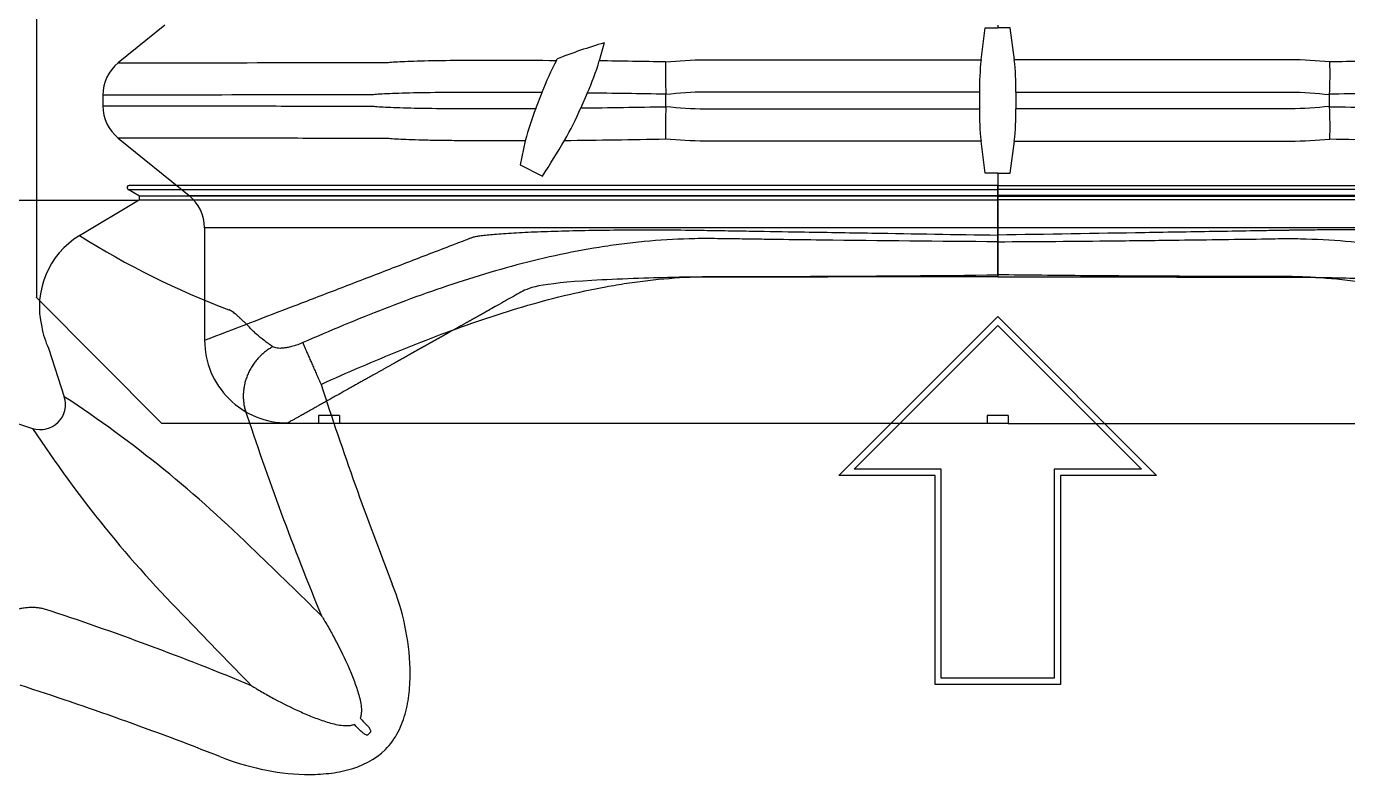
# Model space of a CAD drawing. Header units: millimetres. Extents: x -455371 to 117772, y -78417 to 116564.
# Drawn here: x -28563.9 to -28247.1, y 53939.8 to 54119.1 of the extents above; entities that cross this region are included whole.
import ezdxf

# ---------------------------------------------------------------- set-up
doc = ezdxf.new("R2010")
doc.units = ezdxf.units.MM
doc.layers.get('0').update_dxf_attribs({"color": 255})
doc.layers.add('BETON-STOP', color=141, linetype='Continuous')
doc.layers.add('Contorno-Cupolex', color=3, linetype='Continuous')
doc.layers.add('quote', color=5, linetype='Continuous', lineweight=15)

# ---------------------------------------------------------------- blocks, each defined once
blk = doc.blocks.new('Cupolex H50')
at = {"layer": 'Contorno-Cupolex', "linetype": 'Continuous'}
for p, q in [((19721.008, 10220.685), (19700.221, 10220.685)), ((19721.008, 10220.685), (19741.795, 10220.685)), ((19721.008, 10220.592), (19721.008, 10220.685)), ((19700.469, 10220.428), (19700.195, 10220.592)), ((19700.469, 10220.342), (19700.469, 10220.428)), ((19721.008, 10220.428), (19721.008, 10220.592)), ((19721.008, 10220.342), (19721.008, 10220.428)), ((19693.208, 10220.335), (19700.449, 10220.335)), ((19699.037, 10219.487), (19700.449, 10220.335)), ((19700.449, 10220.335), (19700.457, 10220.335)), ((19700.457, 10220.335), (19700.469, 10220.342)), ((19721.008, 10219.339), (19721.008, 10220.342)), ((19721.008, 10218.547), (19721.008, 10219.339)), ((19717.208, 10213.747), (19721.008, 10217.548)), ((19721.008, 10217.548), (19724.809, 10213.747)), ((19717.57, 10213.897), (19721.008, 10217.335)), ((19717.57, 10213.896), (19721.008, 10217.334)), ((19721.008, 10217.334), (19721.008, 10217.335)), ((19721.008, 10217.335), (19724.446, 10213.897)), ((19721.008, 10217.334), (19724.446, 10213.896)), ((19698.294, 10216.79), (19698.67, 10215.632)), ((19696.753, 10215.25), (19697.911, 10214.873)), ((19719.508, 10213.747), (19717.208, 10213.747)), ((19717.208, 10213.746), (19717.208, 10213.747)), ((19719.508, 10213.746), (19717.208, 10213.746)), ((19719.658, 10213.897), (19717.57, 10213.897)), ((19719.508, 10208.747), (19719.508, 10213.747)), ((19719.658, 10213.896), (19719.658, 10213.897)), ((19719.658, 10208.897), (19719.658, 10213.897)), ((19719.658, 10208.896), (19719.658, 10213.896)), ((19722.358, 10213.896), (19722.358, 10213.897)), ((19724.446, 10213.897), (19722.358, 10213.897)), ((19722.358, 10213.897), (19722.358, 10208.897)), ((19722.358, 10213.896), (19722.358, 10208.896)), ((19722.508, 10213.747), (19722.508, 10208.747)), ((19724.809, 10213.747), (19722.508, 10213.747)), ((19724.808, 10213.746), (19722.508, 10213.746)), ((19724.808, 10213.746), (19724.809, 10213.747)), ((19719.508, 10208.746), (19719.508, 10208.747)), ((19721.008, 10208.747), (19719.508, 10208.747)), ((19721.008, 10208.746), (19719.508, 10208.746)), ((19721.008, 10208.897), (19719.658, 10208.897)), ((19722.358, 10208.897), (19721.008, 10208.897)), ((19721.008, 10208.746), (19721.008, 10208.747)), ((19722.508, 10208.747), (19721.008, 10208.747)), ((19722.508, 10208.746), (19721.008, 10208.746)), ((19722.508, 10208.746), (19722.508, 10208.747)), ((19706.004, 10207.612), (19705.932, 10207.54))]:
    blk.add_line(p, q, dxfattribs=at)
for centre, radius, start, end in [((19700.221, 10220.635), 0.0499, 89.2776, 239.0373), ((19700.061, 10217.783), 1.987, 120.9888, 193.9535), ((19709.452, 10235.968), 19.496, 237.7108, 249.4596), ((19700.078, 10217.634), 1.974, 189.6297, 205.3053), ((19785.223, 10241.937), 84.511, 197.92489, 201.36419), ((19698.098, 10215.445), 0.601, 251.8666, 18.1334), ((19682.414, 10190.897), 29.599, 45.272, 56.6866), ((19769.609, 10237.205), 70.114, 198.16797, 202.48426), ((19722.661, 10231.142), 29.618, 213.3171, 224.7243), ((19633.334, 10138.299), 101.529, 45.24033, 46.48357), ((19676.338, 10143.934), 70.114, 67.51574, 71.83203), ((19790.738, 10295.243), 123.117, 223.62543, 224.65067), ((19671.606, 10128.32), 84.511, 68.63581, 72.07511), ((19647.472, 10148.533), 83.013, 45.3725, 45.55085), ((19765.011, 10266.071), 83.013, 224.44915, 224.6275)]:
    blk.add_arc(centre, radius, start, end, dxfattribs=at)
for points, knots in [([(19700.195, 10220.592), (19701.725, 10220.592), (19703.259, 10220.592), (19705.177, 10220.592), (19705.561, 10220.592), (19706.136, 10220.592), (19706.328, 10220.592), (19706.544, 10220.592), (19706.568, 10220.592), (19706.616, 10220.592), (19706.639, 10220.592), (19706.72, 10220.592), (19706.792, 10220.592), (19707.058, 10220.592), (19707.312, 10220.592), (19707.781, 10220.592), (19707.952, 10220.592), (19708.325, 10220.592), (19708.527, 10220.592), (19709.174, 10220.592), (19709.65, 10220.592), (19710.429, 10220.592), (19710.702, 10220.592), (19711.259, 10220.592), (19711.543, 10220.592), (19712.122, 10220.592), (19712.417, 10220.592), (19713.019, 10220.592), (19713.327, 10220.592), (19713.787, 10220.592), (19713.941, 10220.592), (19714.127, 10220.592), (19714.16, 10220.592), (19714.192, 10220.592)], [0, 0, 0, 0, 0.5, 0.5, 0.625, 0.625, 0.6875, 0.6875, 0.6953125, 0.6953125, 0.703125, 0.703125, 0.71875, 0.71875, 0.75, 0.75, 0.765625, 0.765625, 0.78125, 0.78125, 0.8125, 0.8125, 0.828125, 0.828125, 0.84375, 0.84375, 0.859375, 0.859375, 0.875, 0.875, 0.8828125, 0.8828125, 0.8844651, 0.8844651, 0.8844651, 0.8844651]), ([(19721.008, 10220.428), (19720.363, 10220.428), (19719.718, 10220.428), (19718.428, 10220.428), (19717.783, 10220.428), (19716.492, 10220.428), (19715.847, 10220.428), (19714.88, 10220.428), (19714.556, 10220.428), (19713.913, 10220.428), (19713.591, 10220.428), (19712.952, 10220.428), (19712.639, 10220.428), (19712.024, 10220.428), (19711.722, 10220.428), (19711.13, 10220.428), (19710.838, 10220.428), (19710.284, 10220.428), (19710.017, 10220.428), (19709.258, 10220.428), (19708.791, 10220.428), (19708.202, 10220.428), (19708.022, 10220.428), (19707.695, 10220.428), (19707.548, 10220.428), (19707.166, 10220.428), (19706.998, 10220.428), (19706.8, 10220.428), (19706.698, 10220.428), (19706.497, 10220.428), (19706.397, 10220.428), (19706.196, 10220.428), (19706.096, 10220.428), (19705.795, 10220.428), (19705.594, 10220.428), (19705.192, 10220.428), (19704.992, 10220.428), (19704.389, 10220.428), (19703.988, 10220.428), (19703.185, 10220.428), (19702.784, 10220.428), (19701.744, 10220.428), (19701.106, 10220.428), (19700.469, 10220.428)], [0, 0, 0, 0, 0.032927, 0.032927, 0.065853, 0.065853, 0.09878, 0.09878, 0.115243, 0.115243, 0.131706, 0.131706, 0.14817, 0.14817, 0.164633, 0.164633, 0.181096, 0.181096, 0.197559, 0.197559, 0.230486, 0.230486, 0.246949, 0.246949, 0.263413, 0.263413, 0.296339, 0.296339, 0.329266, 0.329266, 0.362192, 0.362192, 0.395119, 0.395119, 0.460972, 0.460972, 0.526825, 0.526825, 0.658531, 0.658531, 0.790238, 0.790238, 1, 1, 1, 1]), ([(19714.192, 10220.592), (19714.313, 10220.592), (19714.434, 10220.592), (19714.863, 10220.592), (19715.17, 10220.592), (19716.092, 10220.592), (19716.706, 10220.592), (19718.55, 10220.592), (19719.779, 10220.592), (19721.008, 10220.592)], [0.8844651, 0.8844651, 0.8844651, 0.8844651, 0.890625, 0.890625, 0.90625, 0.90625, 0.9375, 0.9375, 1, 1, 1, 1]), ([(19727.856, 10220.592), (19727.725, 10220.592), (19727.593, 10220.592), (19727.154, 10220.592), (19726.847, 10220.592), (19725.925, 10220.592), (19725.31, 10220.592), (19723.467, 10220.592), (19722.237, 10220.592), (19721.008, 10220.592)], [0.8839302, 0.8839302, 0.8839302, 0.8839302, 0.890625, 0.890625, 0.90625, 0.90625, 0.9375, 0.9375, 1, 1, 1, 1]), ([(19721.008, 10220.428), (19722.289, 10220.428), (19723.57, 10220.428), (19725.492, 10220.428), (19726.132, 10220.428), (19726.933, 10220.428), (19727.094, 10220.428), (19727.415, 10220.428), (19727.577, 10220.428), (19727.864, 10220.428), (19727.987, 10220.428), (19728.24, 10220.428), (19728.37, 10220.428), (19729.01, 10220.428), (19729.496, 10220.428), (19730.446, 10220.428), (19730.912, 10220.428), (19732.235, 10220.428), (19733.016, 10220.428), (19733.944, 10220.428), (19734.213, 10220.428), (19734.655, 10220.428), (19734.829, 10220.428), (19734.99, 10220.428), (19735.02, 10220.428), (19735.059, 10220.428), (19735.071, 10220.428), (19735.095, 10220.428), (19735.107, 10220.428), (19735.166, 10220.428), (19735.216, 10220.428), (19735.367, 10220.428), (19735.468, 10220.428), (19735.97, 10220.428), (19736.373, 10220.428), (19738.384, 10220.428), (19739.993, 10220.428), (19741.548, 10220.428)], [0, 0, 0, 0, 0.0625, 0.0625, 0.09375, 0.09375, 0.101563, 0.101563, 0.109375, 0.109375, 0.117188, 0.117188, 0.125, 0.125, 0.15625, 0.15625, 0.1875, 0.1875, 0.25, 0.25, 0.28125, 0.28125, 0.3125, 0.3125, 0.320312, 0.320312, 0.324219, 0.324219, 0.328125, 0.328125, 0.34375, 0.34375, 0.375, 0.375, 0.5, 0.5, 1, 1, 1, 1]), ([(19741.822, 10220.592), (19740.292, 10220.592), (19738.758, 10220.592), (19736.839, 10220.592), (19736.456, 10220.592), (19735.88, 10220.592), (19735.689, 10220.592), (19735.473, 10220.592), (19735.449, 10220.592), (19735.401, 10220.592), (19735.378, 10220.592), (19735.297, 10220.592), (19735.225, 10220.592), (19734.958, 10220.592), (19734.705, 10220.592), (19734.236, 10220.592), (19734.065, 10220.592), (19733.692, 10220.592), (19733.489, 10220.592), (19732.842, 10220.592), (19732.366, 10220.592), (19731.587, 10220.592), (19731.315, 10220.592), (19730.758, 10220.592), (19730.474, 10220.592), (19729.895, 10220.592), (19729.6, 10220.592), (19728.998, 10220.592), (19728.69, 10220.592), (19728.229, 10220.592), (19728.076, 10220.592), (19727.9, 10220.592), (19727.878, 10220.592), (19727.856, 10220.592)], [0, 0, 0, 0, 0.5, 0.5, 0.625, 0.625, 0.6875, 0.6875, 0.6953125, 0.6953125, 0.703125, 0.703125, 0.71875, 0.71875, 0.75, 0.75, 0.765625, 0.765625, 0.78125, 0.78125, 0.8125, 0.8125, 0.828125, 0.828125, 0.84375, 0.84375, 0.859375, 0.859375, 0.875, 0.875, 0.8828125, 0.8828125, 0.8839302, 0.8839302, 0.8839302, 0.8839302]), ([(19700.469, 10220.342), (19701.106, 10220.342), (19701.744, 10220.342), (19702.784, 10220.342), (19703.185, 10220.342), (19703.988, 10220.342), (19704.389, 10220.342), (19704.992, 10220.342), (19705.192, 10220.342), (19705.594, 10220.342), (19705.795, 10220.342), (19706.096, 10220.342), (19706.196, 10220.342), (19706.397, 10220.342), (19706.497, 10220.342), (19706.698, 10220.342), (19706.8, 10220.342), (19706.998, 10220.342), (19707.166, 10220.342), (19707.548, 10220.342), (19707.695, 10220.342), (19708.022, 10220.342), (19708.202, 10220.342), (19708.791, 10220.342), (19709.258, 10220.342), (19710.017, 10220.342), (19710.284, 10220.342), (19710.838, 10220.342), (19711.13, 10220.342), (19711.722, 10220.342), (19712.024, 10220.342), (19712.639, 10220.342), (19712.952, 10220.342), (19713.591, 10220.342), (19713.913, 10220.342), (19714.556, 10220.342), (19714.88, 10220.342), (19715.847, 10220.342), (19716.492, 10220.342), (19717.783, 10220.342), (19718.428, 10220.342), (19719.718, 10220.342), (19720.363, 10220.342), (19721.008, 10220.342)], [0, 0, 0, 0, 0.209762, 0.209762, 0.341469, 0.341469, 0.473175, 0.473175, 0.539028, 0.539028, 0.604881, 0.604881, 0.637808, 0.637808, 0.670734, 0.670734, 0.703661, 0.703661, 0.736587, 0.736587, 0.753051, 0.753051, 0.769514, 0.769514, 0.802441, 0.802441, 0.818904, 0.818904, 0.835367, 0.835367, 0.85183, 0.85183, 0.868294, 0.868294, 0.884757, 0.884757, 0.90122, 0.90122, 0.934147, 0.934147, 0.967073, 0.967073, 1, 1, 1, 1]), ([(19741.548, 10220.342), (19739.993, 10220.342), (19738.384, 10220.342), (19736.373, 10220.342), (19735.97, 10220.342), (19735.468, 10220.342), (19735.367, 10220.342), (19735.216, 10220.342), (19735.166, 10220.342), (19735.107, 10220.342), (19735.095, 10220.342), (19735.071, 10220.342), (19735.059, 10220.342), (19735.02, 10220.342), (19734.99, 10220.342), (19734.829, 10220.342), (19734.655, 10220.342), (19734.213, 10220.342), (19733.944, 10220.342), (19733.016, 10220.342), (19732.235, 10220.342), (19730.912, 10220.342), (19730.446, 10220.342), (19729.496, 10220.342), (19729.01, 10220.342), (19728.37, 10220.342), (19728.24, 10220.342), (19727.987, 10220.342), (19727.864, 10220.342), (19727.577, 10220.342), (19727.415, 10220.342), (19727.094, 10220.342), (19726.933, 10220.342), (19726.132, 10220.342), (19725.492, 10220.342), (19723.57, 10220.342), (19722.289, 10220.342), (19721.008, 10220.342)], [0, 0, 0, 0, 0.5, 0.5, 0.625, 0.625, 0.65625, 0.65625, 0.671875, 0.671875, 0.675781, 0.675781, 0.679687, 0.679687, 0.6875, 0.6875, 0.71875, 0.71875, 0.75, 0.75, 0.8125, 0.8125, 0.84375, 0.84375, 0.875, 0.875, 0.882812, 0.882812, 0.890625, 0.890625, 0.898437, 0.898437, 0.90625, 0.90625, 0.9375, 0.9375, 1, 1, 1, 1]), ([(19721.008, 10219.339), (19719.605, 10219.347), (19718.202, 10219.36), (19716.448, 10219.382), (19716.098, 10219.387), (19715.572, 10219.394), (19715.396, 10219.396), (19715.046, 10219.401), (19714.87, 10219.404), (19714.608, 10219.408), (19714.52, 10219.409), (19714.344, 10219.412), (19714.256, 10219.413), (19714.121, 10219.414), (19714.076, 10219.414), (19713.986, 10219.414), (19713.941, 10219.414), (19713.806, 10219.413), (19713.716, 10219.411), (19713.266, 10219.398), (19712.907, 10219.376), (19712.368, 10219.325), (19712.189, 10219.305), (19711.831, 10219.259), (19711.652, 10219.233), (19711.117, 10219.148), (19710.765, 10219.08), (19709.714, 10218.851), (19709.026, 10218.662), (19708.006, 10218.34), (19707.669, 10218.227), (19706.999, 10217.989), (19706.666, 10217.865), (19705.676, 10217.481), (19705.024, 10217.208), (19704.378, 10216.925)], [0, 0, 0, 0, 0.25, 0.25, 0.3125, 0.3125, 0.34375, 0.34375, 0.375, 0.375, 0.390625, 0.390625, 0.40625, 0.40625, 0.414062, 0.414062, 0.421875, 0.421875, 0.4375, 0.4375, 0.5, 0.5, 0.53125, 0.53125, 0.5625, 0.5625, 0.625, 0.625, 0.75, 0.75, 0.8125, 0.8125, 0.875, 0.875, 1, 1, 1, 1]), ([(19721.008, 10219.339), (19721.473, 10219.342), (19722.405, 10219.348), (19723.808, 10219.361), (19725.098, 10219.376), (19726.27, 10219.391), (19727.059, 10219.402), (19727.585, 10219.411), (19727.942, 10219.416), (19728.571, 10219.41), (19729.471, 10219.354), (19730.543, 10219.215), (19731.953, 10218.947), (19733.325, 10218.57), (19734.676, 10218.116), (19735.665, 10217.748), (19736.658, 10217.349), (19737.307, 10217.069), (19737.639, 10216.925)], [0, 0, 0, 0, 0.081858, 0.164277, 0.247255, 0.309067, 0.370865, 0.386322, 0.40194, 0.433686, 0.497156, 0.560794, 0.624159, 0.750052, 0.811351, 0.87539, 0.93616, 1, 1, 1, 1]), ([(19704.814, 10215.927), (19705.448, 10216.212), (19706.084, 10216.487), (19707.045, 10216.876), (19707.367, 10217.003), (19708.013, 10217.245), (19708.338, 10217.362), (19709.314, 10217.692), (19709.97, 10217.889), (19710.963, 10218.13), (19711.295, 10218.201), (19711.798, 10218.293), (19711.966, 10218.321), (19712.302, 10218.372), (19712.47, 10218.394), (19712.975, 10218.452), (19713.311, 10218.479), (19713.733, 10218.498), (19713.817, 10218.501), (19713.944, 10218.504), (19713.986, 10218.505), (19714.07, 10218.507), (19714.112, 10218.507), (19714.239, 10218.508), (19714.326, 10218.508), (19714.501, 10218.508), (19714.589, 10218.508), (19714.853, 10218.508), (19715.029, 10218.508), (19715.381, 10218.508), (19715.557, 10218.509), (19716.084, 10218.51), (19716.436, 10218.511), (19718.195, 10218.519), (19719.602, 10218.53), (19721.008, 10218.547)], [0, 0, 0, 0, 0.125, 0.125, 0.1875, 0.1875, 0.25, 0.25, 0.375, 0.375, 0.4375, 0.4375, 0.46875, 0.46875, 0.5, 0.5, 0.5625, 0.5625, 0.578125, 0.578125, 0.585938, 0.585938, 0.59375, 0.59375, 0.609375, 0.609375, 0.625, 0.625, 0.65625, 0.65625, 0.6875, 0.6875, 0.75, 0.75, 1, 1, 1, 1]), ([(19737.202, 10215.927), (19737.002, 10216.017), (19736.59, 10216.2), (19735.953, 10216.474), (19735.197, 10216.788), (19734.329, 10217.128), (19733.518, 10217.419), (19732.865, 10217.634), (19732.211, 10217.835), (19731.388, 10218.058), (19730.389, 10218.273), (19729.382, 10218.425), (19728.537, 10218.493), (19727.988, 10218.507), (19727.733, 10218.508), (19727.559, 10218.508), (19727.076, 10218.508), (19726.285, 10218.509), (19724.877, 10218.513), (19723.471, 10218.522), (19722.064, 10218.535), (19721.36, 10218.543), (19721.008, 10218.547)], [0, 0, 0, 0, 0.039685, 0.081401, 0.12514, 0.187502, 0.249718, 0.280702, 0.311603, 0.373204, 0.434675, 0.49602, 0.557011, 0.587479, 0.595205, 0.603053, 0.61891, 0.682454, 0.745963, 0.872985, 0.936476, 1, 1, 1, 1]), ([(19703.661, 10216.828), (19703.587, 10216.878), (19703.518, 10216.928), (19703.389, 10217.025), (19703.33, 10217.073), (19703.25, 10217.143), (19703.224, 10217.167), (19703.189, 10217.201), (19703.177, 10217.213), (19703.16, 10217.23), (19703.154, 10217.235), (19703.143, 10217.247), (19703.138, 10217.252), (19703.122, 10217.269), (19703.112, 10217.281), (19703.096, 10217.298), (19703.09, 10217.304), (19703.079, 10217.315), (19703.074, 10217.321), (19703.062, 10217.332), (19703.057, 10217.338), (19703.046, 10217.349), (19703.04, 10217.355), (19703.029, 10217.365), (19703.024, 10217.371), (19703.013, 10217.381), (19703.008, 10217.386), (19702.983, 10217.411), (19702.963, 10217.43), (19702.934, 10217.458), (19702.924, 10217.467), (19702.905, 10217.485), (19702.896, 10217.494), (19702.869, 10217.519), (19702.851, 10217.535), (19702.817, 10217.566), (19702.801, 10217.581), (19702.769, 10217.609), (19702.754, 10217.622), (19702.724, 10217.645), (19702.709, 10217.656), (19702.68, 10217.676), (19702.666, 10217.685), (19702.645, 10217.696), (19702.639, 10217.7), (19702.628, 10217.705), (19702.625, 10217.706), (19702.618, 10217.709), (19702.615, 10217.71), (19702.612, 10217.712)], [0, 0, 0, 0, 0.125, 0.125, 0.25, 0.25, 0.3125, 0.3125, 0.34375, 0.34375, 0.359375, 0.359375, 0.375, 0.375, 0.40625, 0.40625, 0.421875, 0.421875, 0.4375, 0.4375, 0.453125, 0.453125, 0.46875, 0.46875, 0.484375, 0.484375, 0.5, 0.5, 0.5625, 0.5625, 0.59375, 0.59375, 0.625, 0.625, 0.6875, 0.6875, 0.75, 0.75, 0.8125, 0.8125, 0.875, 0.875, 0.9375, 0.9375, 0.96875, 0.96875, 0.984375, 0.984375, 1, 1, 1, 1]), ([(19704.378, 10216.925), (19704.338, 10216.907), (19704.298, 10216.891), (19704.218, 10216.862), (19704.178, 10216.849), (19704.12, 10216.833), (19704.101, 10216.828), (19704.064, 10216.819), (19704.046, 10216.814), (19703.992, 10216.804), (19703.959, 10216.798), (19703.911, 10216.793), (19703.896, 10216.791), (19703.866, 10216.789), (19703.852, 10216.789), (19703.811, 10216.789), (19703.786, 10216.79), (19703.742, 10216.796), (19703.723, 10216.801), (19703.688, 10216.812), (19703.674, 10216.82), (19703.661, 10216.828)], [0, 0, 0, 0, 0.125, 0.125, 0.25, 0.25, 0.3125, 0.3125, 0.375, 0.375, 0.5, 0.5, 0.5625, 0.5625, 0.625, 0.625, 0.75, 0.75, 0.875, 0.875, 1, 1, 1, 1]), ([(19702.393, 10207.024), (19702.716, 10206.895), (19703.047, 10206.795), (19703.721, 10206.65), (19704.068, 10206.606), (19704.588, 10206.593), (19704.761, 10206.598), (19705.107, 10206.631), (19705.28, 10206.659), (19705.783, 10206.789), (19706.106, 10206.944), (19706.478, 10207.317), (19706.579, 10207.458), (19706.74, 10207.768), (19706.799, 10207.933), (19706.885, 10208.268), (19706.913, 10208.441), (19706.946, 10208.786), (19706.95, 10208.958), (19706.938, 10209.475), (19706.894, 10209.82), (19706.749, 10210.497), (19706.648, 10210.828), (19706.519, 10211.15)], [0, 0, 0, 0, 0.125, 0.125, 0.25, 0.25, 0.3125, 0.3125, 0.375, 0.375, 0.5, 0.5, 0.5625, 0.5625, 0.625, 0.625, 0.6875, 0.6875, 0.75, 0.75, 0.875, 0.875, 1, 1, 1, 1]), ([(19704.825, 10210.392), (19704.839, 10210.369), (19704.853, 10210.346), (19704.881, 10210.3), (19704.894, 10210.277), (19704.936, 10210.208), (19704.963, 10210.162), (19705.043, 10210.023), (19705.095, 10209.928), (19705.248, 10209.642), (19705.345, 10209.447), (19705.481, 10209.145), (19705.525, 10209.043), (19705.608, 10208.835), (19705.647, 10208.73), (19705.699, 10208.568), (19705.715, 10208.513), (19705.743, 10208.402), (19705.756, 10208.346), (19705.774, 10208.232), (19705.781, 10208.174), (19705.78, 10208.085), (19705.778, 10208.056), (19705.769, 10207.997), (19705.761, 10207.967), (19705.75, 10207.939)], [0, 0, 0, 0, 0.03125, 0.03125, 0.0625, 0.0625, 0.125, 0.125, 0.25, 0.25, 0.5, 0.5, 0.625, 0.625, 0.75, 0.75, 0.8125, 0.8125, 0.875, 0.875, 0.9375, 0.9375, 0.96875, 0.96875, 1, 1, 1, 1]), ([(19703.152, 10208.719), (19703.174, 10208.705), (19703.197, 10208.691), (19703.243, 10208.663), (19703.266, 10208.649), (19703.335, 10208.608), (19703.381, 10208.581), (19703.521, 10208.5), (19703.615, 10208.448), (19703.901, 10208.295), (19704.096, 10208.198), (19704.398, 10208.062), (19704.5, 10208.018), (19704.708, 10207.935), (19704.814, 10207.896), (19704.976, 10207.845), (19705.03, 10207.828), (19705.141, 10207.8), (19705.198, 10207.787), (19705.312, 10207.769), (19705.369, 10207.763), (19705.458, 10207.763), (19705.488, 10207.765), (19705.547, 10207.775), (19705.576, 10207.782), (19705.604, 10207.794)], [0, 0, 0, 0, 0.03125, 0.03125, 0.0625, 0.0625, 0.125, 0.125, 0.25, 0.25, 0.5, 0.5, 0.625, 0.625, 0.75, 0.75, 0.8125, 0.8125, 0.875, 0.875, 0.9375, 0.9375, 0.96875, 0.96875, 1, 1, 1, 1]), ([(19706.004, 10207.612), (19706.006, 10207.614), (19706.008, 10207.618), (19706.009, 10207.625), (19706.008, 10207.629), (19706.007, 10207.64), (19706.004, 10207.647), (19705.997, 10207.666), (19705.99, 10207.679), (19705.968, 10207.714), (19705.95, 10207.735), (19705.931, 10207.755)], [0, 0, 0, 0, 0.0625, 0.0625, 0.125, 0.125, 0.25, 0.25, 0.5, 0.5, 1, 1, 1, 1]), ([(19705.932, 10207.54), (19705.929, 10207.537), (19705.925, 10207.536), (19705.918, 10207.535), (19705.914, 10207.535), (19705.904, 10207.537), (19705.897, 10207.539), (19705.877, 10207.547), (19705.865, 10207.554), (19705.829, 10207.576), (19705.808, 10207.593), (19705.789, 10207.612)], [0, 0, 0, 0, 0.0625, 0.0625, 0.125, 0.125, 0.25, 0.25, 0.5, 0.5, 1, 1, 1, 1])]:
    blk.add_open_spline(points, degree=3, knots=knots, dxfattribs=at)
for points, weights in [([(19704.378, 10216.925), (19704.482, 10216.669), (19704.814, 10215.927)], [1, 0.837824847312, 1]), ([(19703.661, 10216.828), (19702.746, 10216.329), (19702.99, 10215.343)], [1, 0.774238593566, 1]), ([(19698.2, 10210.553), (19697.215, 10210.798), (19696.715, 10209.882)], [1, 0.774238593572, 1])]:
    blk.add_rational_spline(points, weights, degree=2, dxfattribs=at)
blk = doc.blocks.new('*U2204')
at = {"xscale": 10.01836209701863, "yscale": 10.01836209701863, "zscale": 10.01836209701863}
blk.add_blockref('Cupolex H50', (-197854.97, -101829.74), dxfattribs=at)
blk = doc.blocks.new('*U2201')
at = {"layer": 'quote', "color": 0, "linetype": 'ByBlock', "lineweight": -2, "transparency": 16777216}
blk.add_blockref('*U2204', (1355, -1345), dxfattribs=at)
blk = doc.blocks.new('Bs H50 tacca 5')
at = {"layer": 'BETON-STOP'}
for p, q in [((19753.708, 9985.2), (19753.708, 9963.521)), ((19756.775, 9970.027), (19755.663, 9969.125)), ((19776.31, 9969.198), (19776.408, 9969.965)), ((19776.408, 9969.965), (19776.708, 9969.965)), ((19776.708, 9970.027), (19776.708, 9969.965)), ((19777.008, 9969.965), (19776.708, 9969.965)), ((19777.107, 9969.198), (19777.008, 9969.965)), ((19767.294, 9969.602), (19767.174, 9969.172)), ((19766.148, 9969.183), (19766.168, 9969.22)), ((19765.657, 9968.036), (19765.803, 9968.413)), ((19766.887, 9968.402), (19766.732, 9968.046)), ((19768.768, 9968.366), (19768.768, 9968.373)), ((19768.768, 9968.083), (19768.768, 9968.366)), ((19776.272, 9968.425), (19776.272, 9968.024)), ((19777.145, 9968.425), (19777.145, 9968.024)), ((19784.648, 9968.366), (19784.648, 9968.373)), ((19784.648, 9968.083), (19784.648, 9968.366)), ((19755.293, 9968.352), (19755.293, 9968.097)), ((19768.768, 9968.076), (19768.768, 9968.083)), ((19784.648, 9968.076), (19784.648, 9968.083)), ((19755.663, 9967.324), (19757.358, 9965.95)), ((19765.404, 9967.261), (19765.277, 9966.686)), ((19776.408, 9966.484), (19776.31, 9967.252)), ((19777.008, 9966.484), (19777.107, 9967.252)), ((19765.277, 9966.686), (19765.813, 9966.412)), ((19776.708, 9966.484), (19776.408, 9966.484)), ((19776.708, 9966.484), (19776.708, 9965.95)), ((19776.708, 9966.484), (19777.008, 9966.484)), ((19757.358, 9965.95), (19776.708, 9965.95)), ((19776.708, 9965.95), (19776.708, 9965.177)), ((19776.708, 9965.177), (19757.728, 9965.177)), ((19757.728, 9965.177), (19757.728, 9962.488)), ((19776.708, 9965.177), (19776.708, 9965.004)), ((19776.708, 9965.004), (19776.708, 9964.007)), ((19753.708, 9963.509), (19753.708, 9963.521)), ((19756.708, 9960.5), (19753.708, 9963.509)), ((19760.458, 9960.5), (19756.708, 9960.5)), ((19760.958, 9960.689), (19760.458, 9960.689)), ((19760.458, 9960.689), (19760.458, 9960.5)), ((19760.958, 9960.5), (19760.458, 9960.5)), ((19760.958, 9960.689), (19760.958, 9960.5)), ((19776.458, 9960.5), (19760.958, 9960.5)), ((19776.958, 9960.689), (19776.458, 9960.689)), ((19776.458, 9960.689), (19776.458, 9960.5)), ((19776.958, 9960.5), (19776.458, 9960.5)), ((19776.958, 9960.689), (19776.958, 9960.5)), ((19776.958, 9960.5), (19792.458, 9960.5))]:
    blk.add_line(p, q, dxfattribs=at)
for centre, radius, start, end in [((19770.828, 9957.331), 12.77, 106.0673, 111.4049), ((19756.289, 9968.351), 0.996, 128.931, 179.9066), ((19772.737, 9965.774), 7.42, 152.6401, 159.1643), ((19761.054, 9971.016), 6.392, 335.8601, 343.2339), ((19759.116, 9399.686), 569.543, 89.02971, 89.18931), ((19777.687, 9968.854), 8.932, 178.1218, 183.0874), ((19783.018, 9968.477), 6.746, 173.8671, 180.4429), ((19770.399, 9968.477), 6.746, 359.5571, 6.1329), ((19775.73, 9968.854), 8.932, 356.9126, 1.8782), ((19794.301, 9399.686), 569.543, 90.81069, 90.97029), ((19761.187, 9525.576), 442.863, 89.01905, 89.26254), ((19792.23, 9525.576), 442.863, 90.73746, 90.98095), ((19756.289, 9968.098), 0.995, 180.0853, 231.0771), ((19760.042, 9970.902), 7.274, 330.0223, 336.8784), ((19761.563, 10386.773), 418.759, 270.70721, 270.98586), ((19777.687, 9967.595), 8.932, 176.9126, 181.8782), ((19791.853, 10386.773), 418.759, 269.01414, 269.29279), ((19775.73, 9967.595), 8.932, 358.1218, 3.0874), ((19771.373, 9965.743), 6.159, 158.148, 165.7364), ((19782.779, 9967.96), 6.508, 179.4367, 186.2533), ((19770.637, 9967.96), 6.508, 353.7467, 0.5633), ((19734.508, 9986.395), 37.139, 327.4487, 329.0025), ((19762.525, 10319.911), 352.663, 270.62038, 271.0131), ((19790.892, 10319.911), 352.663, 268.9869, 269.37962), ((19756.733, 9965.175), 0.995, 0.0845, 51.0778), ((19786.199, -7158.578), 17123.758, 89.9682458, 90.0317539), ((19759.709, 9962.492), 1.981, 180.1249, 270.3275)]:
    blk.add_arc(centre, radius, start, end, dxfattribs=at)
for points, degree, knots in [([(19755.663, 9969.125), (19756.927, 9969.125), (19758.192, 9969.128), (19760.091, 9969.131), (19760.724, 9969.132), (19761.516, 9969.133), (19761.674, 9969.134), (19761.911, 9969.134), (19761.99, 9969.134), (19762.089, 9969.134), (19762.108, 9969.134), (19762.151, 9969.136), (19762.175, 9969.14), (19762.256, 9969.147), (19762.321, 9969.151), (19762.474, 9969.159), (19762.561, 9969.162), (19762.76, 9969.169), (19762.872, 9969.173), (19763.236, 9969.181), (19763.517, 9969.185), (19763.996, 9969.189), (19764.165, 9969.19), (19764.522, 9969.191), (19764.71, 9969.191), (19765.292, 9969.19), (19765.707, 9969.187), (19766.148, 9969.183)], 3, [0, 0, 0, 0, 0.5, 0.5, 0.75, 0.75, 0.8125, 0.8125, 0.84375, 0.84375, 0.851563, 0.851563, 0.859375, 0.859375, 0.875, 0.875, 0.890625, 0.890625, 0.90625, 0.90625, 0.9375, 0.9375, 0.953125, 0.953125, 0.96875, 0.96875, 1, 1, 1, 1]), ([(19768.76, 9969.147), (19769.074, 9969.178), (19769.388, 9969.195), (19769.781, 9969.198), (19769.86, 9969.198), (19770.017, 9969.198), (19770.096, 9969.198), (19770.332, 9969.198), (19770.489, 9969.198), (19771.276, 9969.198), (19771.905, 9969.198), (19773.793, 9969.198), (19775.052, 9969.198), (19776.31, 9969.198)], 3, [0, 0, 0, 0, 0.125, 0.125, 0.15625, 0.15625, 0.1875, 0.1875, 0.25, 0.25, 0.5, 0.5, 1, 1, 1, 1]), ([(19784.657, 9969.147), (19784.343, 9969.178), (19784.029, 9969.195), (19783.635, 9969.198), (19783.557, 9969.198), (19783.399, 9969.198), (19783.321, 9969.198), (19783.085, 9969.198), (19782.927, 9969.198), (19782.141, 9969.198), (19781.512, 9969.198), (19779.624, 9969.198), (19778.365, 9969.198), (19777.107, 9969.198)], 3, [0, 0, 0, 0, 0.125, 0.125, 0.15625, 0.15625, 0.1875, 0.1875, 0.25, 0.25, 0.5, 0.5, 1, 1, 1, 1]), ([(19765.803, 9968.413), (19765.357, 9968.416), (19764.94, 9968.418), (19764.162, 9968.419), (19763.799, 9968.418), (19763.157, 9968.412), (19762.875, 9968.408), (19762.511, 9968.399), (19762.399, 9968.396), (19762.199, 9968.389), (19762.111, 9968.385), (19761.959, 9968.377), (19761.894, 9968.374), (19761.813, 9968.366), (19761.789, 9968.363), (19761.747, 9968.361), (19761.728, 9968.362), (19761.629, 9968.362), (19761.55, 9968.361), (19761.312, 9968.361), (19761.153, 9968.361), (19760.361, 9968.359), (19759.727, 9968.358), (19757.826, 9968.355), (19756.558, 9968.352), (19755.293, 9968.352)], 3, [0, 0, 0, 0, 0.03125, 0.03125, 0.0625, 0.0625, 0.09375, 0.09375, 0.109375, 0.109375, 0.125, 0.125, 0.140625, 0.140625, 0.148437, 0.148437, 0.15625, 0.15625, 0.1875, 0.1875, 0.25, 0.25, 0.5, 0.5, 1, 1, 1, 1]), ([(19776.272, 9968.425), (19775.021, 9968.425), (19773.771, 9968.425), (19771.895, 9968.425), (19771.269, 9968.425), (19770.488, 9968.425), (19770.331, 9968.425), (19770.097, 9968.425), (19770.019, 9968.425), (19769.862, 9968.425), (19769.784, 9968.425), (19769.393, 9968.422), (19769.081, 9968.403), (19768.768, 9968.366)], 3, [0, 0, 0, 0, 0.5, 0.5, 0.75, 0.75, 0.8125, 0.8125, 0.84375, 0.84375, 0.875, 0.875, 1, 1, 1, 1]), ([(19777.145, 9968.425), (19778.396, 9968.425), (19779.646, 9968.425), (19781.522, 9968.425), (19782.147, 9968.425), (19782.929, 9968.425), (19783.085, 9968.425), (19783.32, 9968.425), (19783.398, 9968.425), (19783.554, 9968.425), (19783.633, 9968.425), (19784.023, 9968.422), (19784.336, 9968.403), (19784.648, 9968.366)], 3, [0, 0, 0, 0, 0.5, 0.5, 0.75, 0.75, 0.8125, 0.8125, 0.84375, 0.84375, 0.875, 0.875, 1, 1, 1, 1]), ([(19755.293, 9968.097), (19756.555, 9968.097), (19757.819, 9968.095), (19759.716, 9968.092), (19760.349, 9968.091), (19761.139, 9968.089), (19761.297, 9968.089), (19761.534, 9968.088), (19761.613, 9968.088), (19761.732, 9968.088), (19761.768, 9968.088), (19761.869, 9968.078), (19761.931, 9968.074), (19762.075, 9968.066), (19762.158, 9968.062), (19762.348, 9968.055), (19762.455, 9968.052), (19762.807, 9968.042), (19763.08, 9968.038), (19763.546, 9968.034), (19763.711, 9968.033), (19764.059, 9968.031), (19764.243, 9968.031), (19764.815, 9968.031), (19765.223, 9968.033), (19765.657, 9968.036)], 3, [0, 0, 0, 0, 0.5, 0.5, 0.75, 0.75, 0.8125, 0.8125, 0.84375, 0.84375, 0.859375, 0.859375, 0.875, 0.875, 0.890625, 0.890625, 0.90625, 0.90625, 0.9375, 0.9375, 0.953125, 0.953125, 0.96875, 0.96875, 1, 1, 1, 1]), ([(19768.768, 9968.083), (19769.081, 9968.047), (19769.393, 9968.027), (19769.784, 9968.024), (19769.862, 9968.024), (19770.019, 9968.025), (19770.097, 9968.024), (19770.331, 9968.024), (19770.488, 9968.024), (19771.269, 9968.024), (19771.895, 9968.024), (19773.771, 9968.024), (19775.021, 9968.024), (19776.272, 9968.024)], 3, [0, 0, 0, 0, 0.125, 0.125, 0.15625, 0.15625, 0.1875, 0.1875, 0.25, 0.25, 0.5, 0.5, 1, 1, 1, 1]), ([(19784.648, 9968.083), (19784.336, 9968.047), (19784.023, 9968.027), (19783.633, 9968.024), (19783.554, 9968.024), (19783.398, 9968.025), (19783.32, 9968.024), (19783.085, 9968.024), (19782.929, 9968.024), (19782.147, 9968.024), (19781.522, 9968.024), (19779.646, 9968.024), (19778.396, 9968.024), (19777.145, 9968.024)], 3, [0, 0, 0, 0, 0.125, 0.125, 0.15625, 0.15625, 0.1875, 0.1875, 0.25, 0.25, 0.5, 0.5, 1, 1, 1, 1]), ([(19765.404, 9967.261), (19764.995, 9967.259), (19764.614, 9967.258), (19764.087, 9967.26), (19763.919, 9967.261), (19763.605, 9967.264), (19763.458, 9967.265), (19763.184, 9967.27), (19763.057, 9967.272), (19762.822, 9967.278), (19762.714, 9967.282), (19762.425, 9967.292), (19762.282, 9967.299), (19762.156, 9967.312), (19762.134, 9967.315), (19762.094, 9967.315), (19762.075, 9967.315), (19762.017, 9967.315), (19761.978, 9967.315), (19761.862, 9967.315), (19761.785, 9967.315), (19761.552, 9967.316), (19761.397, 9967.316), (19760.622, 9967.318), (19760.001, 9967.319), (19758.141, 9967.322), (19756.901, 9967.324), (19755.663, 9967.324)], 3, [0, 0, 0, 0, 0.03125, 0.03125, 0.046875, 0.046875, 0.0625, 0.0625, 0.078125, 0.078125, 0.09375, 0.09375, 0.125, 0.125, 0.132813, 0.132813, 0.140625, 0.140625, 0.15625, 0.15625, 0.1875, 0.1875, 0.25, 0.25, 0.5, 0.5, 1, 1, 1, 1]), ([(19776.31, 9967.252), (19775.052, 9967.252), (19773.793, 9967.252), (19771.906, 9967.252), (19771.277, 9967.252), (19770.49, 9967.251), (19770.333, 9967.251), (19770.097, 9967.252), (19770.018, 9967.252), (19769.861, 9967.252), (19769.782, 9967.251), (19769.389, 9967.254), (19769.074, 9967.271), (19768.76, 9967.302)], 3, [0, 0, 0, 0, 0.5, 0.5, 0.75, 0.75, 0.8125, 0.8125, 0.84375, 0.84375, 0.875, 0.875, 1, 1, 1, 1]), ([(19777.107, 9967.252), (19778.365, 9967.252), (19779.623, 9967.252), (19781.511, 9967.252), (19782.14, 9967.252), (19782.927, 9967.251), (19783.084, 9967.251), (19783.32, 9967.252), (19783.399, 9967.252), (19783.556, 9967.252), (19783.635, 9967.251), (19784.028, 9967.254), (19784.342, 9967.271), (19784.657, 9967.302)], 3, [0, 0, 0, 0, 0.5, 0.5, 0.75, 0.75, 0.8125, 0.8125, 0.84375, 0.84375, 0.875, 0.875, 1, 1, 1, 1]), ([(19796.059, 9965.95), (19796.01, 9965.95), (19795.962, 9965.95), (19795.705, 9965.95), (19795.497, 9965.95), (19794.868, 9965.95), (19794.446, 9965.95), (19793.17, 9965.95), (19792.309, 9965.95), (19791.233, 9965.95), (19791.018, 9965.95), (19790.588, 9965.95), (19790.373, 9965.95), (19790.05, 9965.95), (19789.943, 9965.95), (19789.808, 9965.95), (19789.781, 9965.95), (19789.741, 9965.95), (19789.727, 9965.95), (19789.707, 9965.95), (19789.7, 9965.95), (19789.687, 9965.95), (19789.68, 9965.95), (19789.667, 9965.95), (19789.66, 9965.95), (19789.651, 9965.95), (19789.648, 9965.95), (19789.642, 9965.95), (19789.639, 9965.95), (19789.63, 9965.95), (19789.624, 9965.95), (19789.612, 9965.95), (19789.606, 9965.95), (19789.587, 9965.95), (19789.573, 9965.95), (19789.552, 9965.95), (19789.545, 9965.95), (19789.529, 9965.95), (19789.522, 9965.95), (19789.481, 9965.95), (19789.445, 9965.95), (19789.365, 9965.95), (19789.321, 9965.95), (19789.179, 9965.95), (19789.07, 9965.95), (19788.823, 9965.95), (19788.685, 9965.95), (19788.382, 9965.95), (19788.217, 9965.95), (19787.863, 9965.95), (19787.673, 9965.95), (19787.274, 9965.95), (19787.064, 9965.95), (19786.736, 9965.95), (19786.624, 9965.95), (19786.398, 9965.95), (19786.283, 9965.95), (19785.933, 9965.95), (19785.694, 9965.95), (19785.21, 9965.95), (19784.965, 9965.95), (19784.588, 9965.95), (19784.461, 9965.95), (19784.267, 9965.95), (19784.202, 9965.95), (19784.071, 9965.95), (19784.005, 9965.95), (19783.87, 9965.95), (19783.8, 9965.95), (19783.71, 9965.95), (19783.691, 9965.95), (19783.655, 9965.95), (19783.636, 9965.95), (19783.58, 9965.95), (19783.542, 9965.95), (19783.463, 9965.95), (19783.422, 9965.95), (19783.337, 9965.95), (19783.294, 9965.95), (19783.164, 9965.95), (19783.078, 9965.95), (19782.646, 9965.95), (19782.303, 9965.95), (19781.272, 9965.95), (19780.584, 9965.95), (19779.209, 9965.95), (19778.521, 9965.95), (19777.459, 9965.95), (19777.083, 9965.95), (19776.708, 9965.95)], 3, [0, 0, 0, 0, 0.016163, 0.016163, 0.085094, 0.085094, 0.222956, 0.222956, 0.498682, 0.498682, 0.567613, 0.567613, 0.636544, 0.636544, 0.67101, 0.67101, 0.679626, 0.679626, 0.683934, 0.683934, 0.686089, 0.686089, 0.688243, 0.688243, 0.690397, 0.690397, 0.691474, 0.691474, 0.692551, 0.692551, 0.694705, 0.694705, 0.696859, 0.696859, 0.701167, 0.701167, 0.703321, 0.703321, 0.705475, 0.705475, 0.714092, 0.714092, 0.722708, 0.722708, 0.739941, 0.739941, 0.757174, 0.757174, 0.774407, 0.774407, 0.79164, 0.79164, 0.808872, 0.808872, 0.817489, 0.817489, 0.826105, 0.826105, 0.843338, 0.843338, 0.860571, 0.860571, 0.869187, 0.869187, 0.873495, 0.873495, 0.877804, 0.877804, 0.882112, 0.882112, 0.883189, 0.883189, 0.884266, 0.884266, 0.88642, 0.88642, 0.888574, 0.888574, 0.890728, 0.890728, 0.895036, 0.895036, 0.912269, 0.912269, 0.946735, 0.946735, 0.981201, 0.981201, 1, 1, 1, 1]), ([(19757.728, 9962.488), (19758.451, 9962.766), (19759.54, 9963.184), (19760.995, 9963.743), (19762.092, 9964.165), (19763.006, 9964.516), (19763.645, 9964.762), (19763.943, 9964.876), (19764.068, 9964.924), (19764.114, 9964.942), (19764.147, 9964.955), (19764.187, 9964.964), (19764.236, 9964.974), (19764.29, 9964.983), (19764.408, 9965), (19764.65, 9965.026), (19765.107, 9965.058), (19765.682, 9965.086), (19766.574, 9965.115), (19767.641, 9965.131), (19768.794, 9965.13), (19769.485, 9965.123), (19769.975, 9965.114), (19770.357, 9965.108), (19771.026, 9965.097), (19772.172, 9965.078), (19774.13, 9965.046), (19775.706, 9965.02), (19776.708, 9965.004)], 3, [0, 0, 0, 0, 0.247753, 0.372985, 0.498218, 0.623451, 0.686067, 0.717375, 0.725202, 0.729131, 0.732712, 0.736995, 0.741519, 0.744877, 0.748234, 0.763673, 0.77975, 0.795578, 0.811398, 0.843021, 0.858859, 0.874812, 0.879946, 0.885054, 0.895272, 0.915707, 0.946359, 1, 1, 1, 1]), ([(19795.689, 9962.488), (19794.238, 9963.045), (19792.788, 9963.603), (19790.97, 9964.301), (19790.603, 9964.442), (19790.054, 9964.653), (19789.87, 9964.724), (19789.596, 9964.829), (19789.504, 9964.865), (19789.389, 9964.909), (19789.366, 9964.918), (19789.332, 9964.931), (19789.32, 9964.935), (19789.306, 9964.941), (19789.303, 9964.942), (19789.297, 9964.944), (19789.295, 9964.945), (19789.289, 9964.947), (19789.287, 9964.948), (19789.282, 9964.95), (19789.279, 9964.951), (19789.274, 9964.953), (19789.272, 9964.953), (19789.266, 9964.955), (19789.264, 9964.956), (19789.258, 9964.957), (19789.255, 9964.958), (19789.249, 9964.96), (19789.246, 9964.96), (19789.236, 9964.963), (19789.229, 9964.964), (19789.214, 9964.967), (19789.206, 9964.969), (19789.189, 9964.972), (19789.181, 9964.974), (19789.163, 9964.977), (19789.154, 9964.978), (19789.126, 9964.983), (19789.105, 9964.986), (19789.041, 9964.995), (19788.992, 9965.001), (19788.884, 9965.013), (19788.824, 9965.019), (19788.694, 9965.03), (19788.623, 9965.036), (19788.473, 9965.046), (19788.393, 9965.051), (19788.223, 9965.061), (19788.133, 9965.066), (19787.991, 9965.073), (19787.943, 9965.075), (19787.844, 9965.08), (19787.793, 9965.082), (19787.637, 9965.088), (19787.529, 9965.092), (19787.307, 9965.099), (19787.192, 9965.103), (19786.956, 9965.109), (19786.834, 9965.112), (19786.584, 9965.117), (19786.455, 9965.119), (19786.257, 9965.122), (19786.19, 9965.123), (19786.055, 9965.125), (19785.987, 9965.126), (19785.783, 9965.127), (19785.645, 9965.128), (19785.365, 9965.13), (19785.223, 9965.13), (19784.936, 9965.13), (19784.79, 9965.129), (19784.495, 9965.128), (19784.345, 9965.126), (19784.122, 9965.124), (19784.047, 9965.123), (19783.898, 9965.121), (19783.823, 9965.12), (19783.73, 9965.119), (19783.712, 9965.119), (19783.675, 9965.118), (19783.656, 9965.118), (19783.601, 9965.117), (19783.564, 9965.116), (19783.509, 9965.115), (19783.491, 9965.115), (19783.454, 9965.115), (19783.436, 9965.114), (19783.381, 9965.113), (19783.344, 9965.113), (19783.234, 9965.111), (19783.161, 9965.11), (19783.014, 9965.107), (19782.941, 9965.106), (19782.574, 9965.1), (19782.281, 9965.095), (19781.401, 9965.081), (19780.814, 9965.071), (19779.055, 9965.042), (19777.882, 9965.023), (19776.708, 9965.004)], 3, [0, 0, 0, 0, 0.497274, 0.497274, 0.622956, 0.622956, 0.685796, 0.685796, 0.717217, 0.717217, 0.725072, 0.725072, 0.728999, 0.728999, 0.729981, 0.729981, 0.730963, 0.730963, 0.731945, 0.731945, 0.732927, 0.732927, 0.733909, 0.733909, 0.734891, 0.734891, 0.735873, 0.735873, 0.736854, 0.736854, 0.738818, 0.738818, 0.740782, 0.740782, 0.742746, 0.742746, 0.74471, 0.74471, 0.748637, 0.748637, 0.756492, 0.756492, 0.764347, 0.764347, 0.772202, 0.772202, 0.780057, 0.780057, 0.787913, 0.787913, 0.79184, 0.79184, 0.795768, 0.795768, 0.803623, 0.803623, 0.811478, 0.811478, 0.819333, 0.819333, 0.827188, 0.827188, 0.831116, 0.831116, 0.835043, 0.835043, 0.842898, 0.842898, 0.850753, 0.850753, 0.858608, 0.858608, 0.866463, 0.866463, 0.870391, 0.870391, 0.874319, 0.874319, 0.8753, 0.8753, 0.876282, 0.876282, 0.878246, 0.878246, 0.879228, 0.879228, 0.88021, 0.88021, 0.882174, 0.882174, 0.886101, 0.886101, 0.890029, 0.890029, 0.905739, 0.905739, 0.937159, 0.937159, 1, 1, 1, 1]), ([(19776.708, 9964.007), (19769.763, 9963.998), (19769.72, 9963.998), (19769.349, 9963.997), (19769.003, 9963.992), (19768.661, 9963.987), (19768.328, 9963.977), (19767.995, 9963.968), (19767.683, 9963.955), (19767.373, 9963.941), (19767.094, 9963.924), (19766.816, 9963.908), (19766.575, 9963.888), (19766.334, 9963.868), (19766.136, 9963.845), (19765.939, 9963.822), (19765.791, 9963.798), (19765.644, 9963.774), (19765.545, 9963.748), (19765.495, 9963.735), (19765.459, 9963.721), (19765.44, 9963.715), (19765.425, 9963.708), (19765.412, 9963.702), (19765.399, 9963.695), (19765.396, 9963.693), (19765.387, 9963.688), (19765.38, 9963.684), (19765.373, 9963.68), (19765.37, 9963.679), (19765.343, 9963.663), (19765.32, 9963.651), (19765.282, 9963.629), (19765.18, 9963.572), (19765.039, 9963.493), (19764.797, 9963.357), (19764.554, 9963.221), (19764.481, 9963.18), (19763.583, 9962.677), (19762.824, 9962.252), (19761.641, 9961.588), (19759.903, 9960.614), (19759.72, 9960.512)], 2, [0, 0, 0, 0.127885, 0.127885, 0.143871, 0.143871, 0.159857, 0.159857, 0.175842, 0.175842, 0.191828, 0.191828, 0.207814, 0.207814, 0.223799, 0.223799, 0.239785, 0.239785, 0.255771, 0.255771, 0.263764, 0.263764, 0.26776, 0.26776, 0.271757, 0.271757, 0.273755, 0.273755, 0.275753, 0.275753, 0.279749, 0.279749, 0.287742, 0.287742, 0.319714, 0.319714, 0.383656, 0.383656, 0.511542, 0.511542, 0.767313, 0.767313, 1, 1, 1]), ([(19776.708, 9964.007), (19777.882, 9964.005), (19779.055, 9964.004), (19780.814, 9964.002), (19781.401, 9964.001), (19782.281, 9964), (19782.574, 9963.999), (19782.941, 9963.999), (19783.014, 9963.999), (19783.16, 9963.999), (19783.233, 9963.998), (19783.343, 9963.998), (19783.38, 9963.998), (19783.436, 9963.998), (19783.454, 9963.998), (19783.492, 9963.998), (19783.51, 9963.998), (19783.565, 9963.998), (19783.601, 9963.998), (19783.651, 9963.998), (19783.667, 9963.998), (19783.698, 9963.998), (19783.714, 9963.998), (19783.791, 9963.998), (19783.851, 9963.997), (19783.972, 9963.997), (19784.032, 9963.996), (19784.213, 9963.995), (19784.332, 9963.993), (19784.564, 9963.99), (19784.678, 9963.987), (19784.904, 9963.982), (19785.015, 9963.98), (19785.236, 9963.973), (19785.346, 9963.97), (19785.507, 9963.964), (19785.561, 9963.962), (19785.667, 9963.957), (19785.72, 9963.955), (19785.876, 9963.948), (19785.977, 9963.944), (19786.172, 9963.933), (19786.267, 9963.928), (19786.451, 9963.916), (19786.54, 9963.91), (19786.713, 9963.898), (19786.796, 9963.891), (19786.916, 9963.881), (19786.955, 9963.878), (19787.032, 9963.871), (19787.069, 9963.867), (19787.178, 9963.856), (19787.247, 9963.849), (19787.376, 9963.834), (19787.437, 9963.826), (19787.549, 9963.81), (19787.602, 9963.802), (19787.698, 9963.786), (19787.742, 9963.777), (19787.822, 9963.76), (19787.858, 9963.752), (19787.905, 9963.739), (19787.92, 9963.734), (19787.94, 9963.728), (19787.947, 9963.725), (19787.959, 9963.721), (19787.965, 9963.719), (19787.977, 9963.714), (19787.982, 9963.712), (19787.993, 9963.708), (19787.997, 9963.706), (19788.004, 9963.702), (19788.006, 9963.701), (19788.01, 9963.699), (19788.013, 9963.698), (19788.017, 9963.696), (19788.019, 9963.695), (19788.023, 9963.692), (19788.025, 9963.691), (19788.029, 9963.689), (19788.031, 9963.688), (19788.035, 9963.685), (19788.037, 9963.684), (19788.042, 9963.681), (19788.045, 9963.68), (19788.05, 9963.677), (19788.052, 9963.675), (19788.065, 9963.668), (19788.076, 9963.662), (19788.106, 9963.645), (19788.126, 9963.634), (19788.228, 9963.577), (19788.31, 9963.531), (19788.554, 9963.395), (19788.716, 9963.303), (19789.204, 9963.03), (19789.53, 9962.847), (19791.136, 9961.947), (19792.416, 9961.229), (19793.697, 9960.512)], 3, [0, 0, 0, 0, 0.063018, 0.063018, 0.094527, 0.094527, 0.110281, 0.110281, 0.11422, 0.11422, 0.118158, 0.118158, 0.120128, 0.120128, 0.121112, 0.121112, 0.122097, 0.122097, 0.124066, 0.124066, 0.125051, 0.125051, 0.126036, 0.126036, 0.129974, 0.129974, 0.133913, 0.133913, 0.14179, 0.14179, 0.149667, 0.149667, 0.157545, 0.157545, 0.165422, 0.165422, 0.16936, 0.16936, 0.173299, 0.173299, 0.181176, 0.181176, 0.189054, 0.189054, 0.196931, 0.196931, 0.204808, 0.204808, 0.208747, 0.208747, 0.212685, 0.212685, 0.220562, 0.220562, 0.22844, 0.22844, 0.236317, 0.236317, 0.244194, 0.244194, 0.252071, 0.252071, 0.25601, 0.25601, 0.257979, 0.257979, 0.259949, 0.259949, 0.261918, 0.261918, 0.263887, 0.263887, 0.264872, 0.264872, 0.265857, 0.265857, 0.266841, 0.266841, 0.267826, 0.267826, 0.268811, 0.268811, 0.269795, 0.269795, 0.27078, 0.27078, 0.271764, 0.271764, 0.275703, 0.275703, 0.28358, 0.28358, 0.315089, 0.315089, 0.378107, 0.378107, 0.504143, 0.504143, 1, 1, 1, 1])]:
    blk.add_open_spline(points, degree=degree, knots=knots, dxfattribs=at)
blk = doc.blocks.new('*U2209')
at = {"xscale": 10.01836209701863, "yscale": 10.01836209701863, "zscale": 10.01836209701863}
blk.add_blockref('Bs H50 tacca 5', (-198409.24, -99911.62), dxfattribs=at)
blk = doc.blocks.new('*U2210')
at = {"layer": 'quote', "color": 0, "linetype": 'ByBlock', "lineweight": -2, "transparency": 16777216}
blk.add_blockref('*U2209', (1355, 0), dxfattribs=at)

msp = doc.modelspace()

# ---------------------------------------------------------------- block references
at = {"layer": 'quote'}
for name, p in [('*U2201', (-29403.22, 54861.2)), ('*U2210', (-29406.98, 54147.69))]:
    msp.add_blockref(name, p, dxfattribs=at)

doc.saveas('drawing.dxf')
